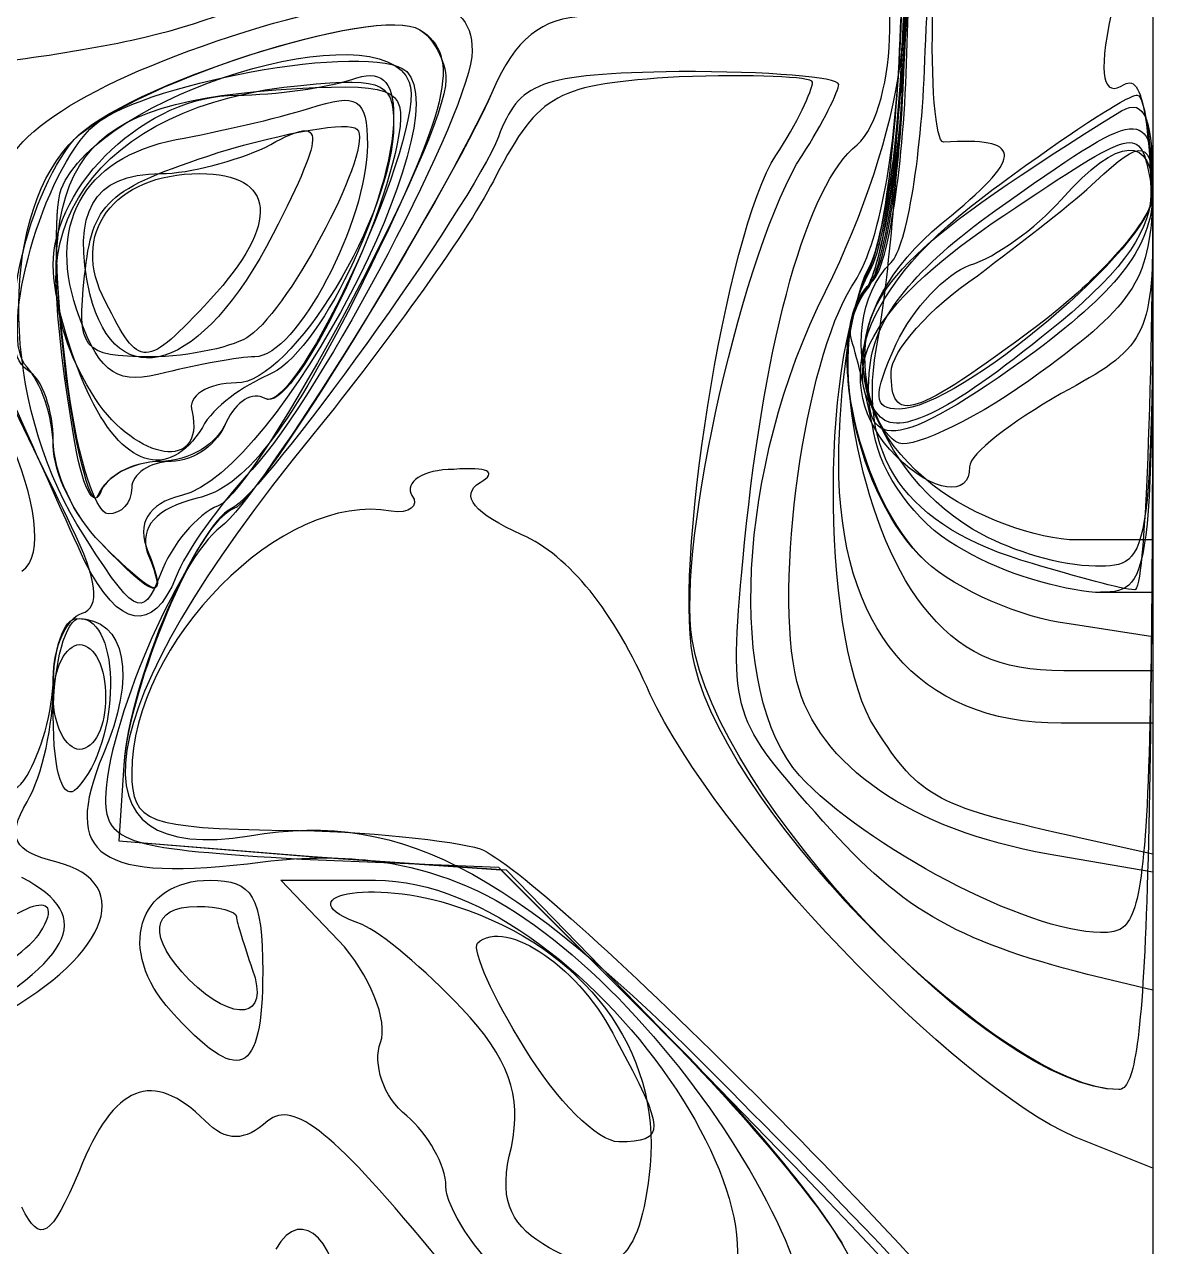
# Model space of a CAD drawing. Extents: x 0 to 1.2, y 0.01 to 1.31.
# Drawn here: x 0.7386 to 1.1885, y 0.4618 to 0.9483 of the extents above; entities that cross this region are included whole.
import ezdxf

# ---------------------------------------------------------------- set-up
doc = ezdxf.new("R2010")
doc.units = 0
doc.header["$MEASUREMENT"] = 0
doc.layers.get('0').update_dxf_attribs({"linetype": 'CONTINUOUS'})

msp = doc.modelspace()

# ---------------------------------------------------------------- linework, layer by layer
at = {"color": 250}
for p, q in [((1.1875, 1.30556), (1.1875, 0.01389)), ((1.1875, 1.30556), (1.1875, 0.49306)), ((1.1875, 1.30556), (1.1875, 0.91493)), ((1.1875, 1.30556), (1.1875, 0.91493)), ((1.1875, 1.30556), (1.1875, 0.56391)), ((0.78125, 0.942), (0.78125, 0.942)), ((0.7781, 0.65348), (0.77604, 0.62326)), ((0.7781, 0.65348), (0.77604, 0.62326)), ((0.77604, 0.62326), (0.85314, 0.61703)), ((0.77604, 0.62326), (0.85211, 0.61703)), ((0.85211, 0.61703), (0.92811, 0.61182)), ((0.85314, 0.61703), (0.93023, 0.61182)), ((0.92811, 0.61182), (0.98958, 0.55035)), ((0.93023, 0.61182), (1.03852, 0.50033)), ((0.74479, 0.58681), (0.74479, 0.58681)), ((0.74479, 0.58681), (0.74479, 0.58681)), ((1.1875, 0.56391), (1.16146, 0.57015)), ((1.1875, 0.49306), (1.15625, 0.50553))]:
    msp.add_line(p, q, dxfattribs=at)
at = {"color": 29}
for p, q in [((1.1875, 1.30556), (1.1875, 0.56391)), ((0.78125, 0.942), (0.78125, 0.942)), ((0.75, 0.68783), (0.75, 0.68783)), ((0.84896, 0.61599), (0.92708, 0.61285)), ((0.92708, 0.61285), (0.98958, 0.55035)), ((1.1875, 0.56391), (1.16146, 0.57015))]:
    msp.add_line(p, q, dxfattribs=at)
at = {"color": 8}
msp.add_line((1.1875, 1.30556), (1.1875, 0.94618), dxfattribs=at)
at = {"color": 39}
for p, q in [((1.1875, 1.30556), (1.1875, 0.94618)), ((0.76248, 0.7347), (0.76248, 0.7347))]:
    msp.add_line(p, q, dxfattribs=at)
at = {"color": 251}
for p, q in [((1.1875, 1.30556), (1.1875, 0.61079)), ((0.75939, 0.74929), (0.75939, 0.74929)), ((0.75, 0.67329), (0.75, 0.67329)), ((1.1875, 0.61079), (1.14583, 0.61806))]:
    msp.add_line(p, q, dxfattribs=at)
at = {"color": 27}
for p, q in [((1.1875, 1.30556), (1.1875, 0.61079)), ((0.76877, 0.74203), (0.76877, 0.74203)), ((1.1875, 0.61079), (1.14583, 0.61806)), ((0.86355, 0.58366), (0.8406, 0.60764)), ((0.8406, 0.60764), (0.87815, 0.60764)), ((0.79688, 0.55556), (0.79688, 0.55556))]:
    msp.add_line(p, q, dxfattribs=at)
at = {"color": 37}
for p, q in [((1.1875, 1.30556), (1.1875, 0.61806)), ((1.1875, 1.30556), (1.1875, 0.67014)), ((0.76877, 0.74203), (0.76877, 0.74203)), ((0.75, 0.68056), (0.75, 0.68056)), ((1.1875, 0.67014), (1.15104, 0.67014)), ((1.1875, 0.61806), (1.1594, 0.62429)), ((0.80414, 0.56803), (0.80414, 0.56803)), ((0.94477, 0.46284), (0.94477, 0.46284))]:
    msp.add_line(p, q, dxfattribs=at)
at = {"color": 252}
for p, q in [((1.1875, 1.30556), (1.1875, 0.67014)), ((1.1875, 1.30556), (1.1875, 0.70454)), ((1.1875, 1.09825), (1.1875, 0.72222)), ((0.75521, 0.81076), (0.75521, 0.81076)), ((0.76356, 0.80241), (0.76356, 0.80241)), ((0.75727, 0.78993), (0.75727, 0.78993)), ((1.11252, 0.73888), (1.11252, 0.73888)), ((1.1875, 0.72222), (1.16461, 0.72222)), ((1.1875, 0.70454), (1.15419, 0.70974)), ((1.1875, 0.67014), (1.15104, 0.67014))]:
    msp.add_line(p, q, dxfattribs=at)
at = {"color": 47}
for p, q in [((1.1875, 1.30556), (1.1875, 0.67014)), ((0.75521, 0.80762), (0.75521, 0.80762)), ((1.1875, 0.67014), (1.15104, 0.67014)), ((0.9375, 0.54096), (0.9375, 0.54096))]:
    msp.add_line(p, q, dxfattribs=at)
at = {"color": 25}
for p, q in [((1.1875, 1.30556), (1.1875, 0.69097)), ((1.1875, 0.69097), (1.15207, 0.69097))]:
    msp.add_line(p, q, dxfattribs=at)
at = {"color": 35}
for p, q in [((1.1875, 1.09722), (1.1875, 0.70454)), ((1.1875, 0.70454), (1.15419, 0.70974))]:
    msp.add_line(p, q, dxfattribs=at)
at = {"color": 9}
for p, q in [((1.1875, 1.08681), (1.1875, 0.90451)), ((1.1875, 1.08681), (1.1875, 0.90451)), ((0.76042, 0.8316), (0.76042, 0.8316)), ((0.76666, 0.79932), (0.76666, 0.79932)), ((1.11252, 0.73888), (1.11252, 0.73888)), ((1.13959, 0.73367), (1.13959, 0.73367))]:
    msp.add_line(p, q, dxfattribs=at)
at = {"color": 253}
for p, q in [((1.1875, 1.08681), (1.1875, 0.90972)), ((0.76248, 0.84825), (0.76248, 0.84825)), ((0.76459, 0.84098), (0.76459, 0.84098)), ((1.1875, 0.83784), (1.1875, 0.74306)), ((1.09999, 0.76492), (1.09999, 0.76492)), ((1.11979, 0.74512), (1.11979, 0.74512)), ((1.1875, 0.74306), (1.15728, 0.74306))]:
    msp.add_line(p, q, dxfattribs=at)
at = {"color": 33}
for p, q in [((0.77083, 0.83784), (0.77083, 0.83784)), ((1.08539, 0.77637), (1.08539, 0.77637))]:
    msp.add_line(p, q, dxfattribs=at)
at = {"color": 254}
for p, q in [((1.08539, 0.82118), (1.08539, 0.82118)), ((1.07498, 0.81283), (1.07498, 0.81283)), ((1.07916, 0.79199), (1.07916, 0.79199)), ((1.08648, 0.78158), (1.08648, 0.78158))]:
    msp.add_line(p, q, dxfattribs=at)
at = {"color": 7}
msp.add_line((1.08333, 0.80973), (1.08333, 0.80973), dxfattribs=at)
at = {"color": 9}
for points in [[(1.08854, 0.93576), (1.09272, 1.02534), (1.12294, 1.08681), (1.16249, 1.08681)], [(1.08957, 0.93679), (1.0906, 0.97949), (1.09581, 1.02013), (1.10314, 1.02745)], [(1.07606, 0.84619), (1.0823, 0.85243), (1.08854, 0.89307), (1.08957, 0.93679)], [(1.07813, 0.82324), (1.0823, 0.84516), (1.08648, 0.89616), (1.08854, 0.93576)], [(0.84169, 0.92329), (0.88021, 0.92741), (0.88542, 0.92638), (0.88542, 0.90869)], [(0.76666, 0.79932), (0.72917, 0.85764), (0.76145, 0.91287), (0.84169, 0.92329)], [(0.85211, 0.91493), (0.87082, 0.92117), (0.875, 0.91911), (0.875, 0.90034)], [(0.79894, 0.90245), (0.81565, 0.90554), (0.83854, 0.91075), (0.85211, 0.91493)], [(0.88542, 0.90869), (0.88542, 0.87223), (0.84478, 0.80556), (0.82292, 0.80556)], [(0.76042, 0.8316), (0.74685, 0.86806), (0.76145, 0.89513), (0.79894, 0.90245)], [(0.875, 0.90034), (0.875, 0.87012), (0.8469, 0.81597), (0.83019, 0.81597)], [(1.1875, 0.90451), (1.1875, 0.72222), (1.1875, 0.72222), (1.16461, 0.72222)], [(1.1875, 0.90451), (1.1875, 0.80453), (1.18435, 0.72222), (1.18023, 0.72325)], [(1.06771, 0.82221), (1.06565, 0.82845), (1.06977, 0.83995), (1.07606, 0.84619)], [(0.79481, 0.80973), (0.77604, 0.80453), (0.76877, 0.8087), (0.76042, 0.8316)], [(1.07709, 0.78266), (1.07395, 0.79829), (1.06977, 0.81597), (1.06771, 0.82221)], [(1.13959, 0.73367), (1.08854, 0.74826), (1.06874, 0.77637), (1.07813, 0.82324)], [(0.83019, 0.81597), (0.82395, 0.81597), (0.80729, 0.81283), (0.79481, 0.80973)], [(0.82292, 0.80556), (0.81147, 0.80556), (0.80311, 0.80035), (0.80523, 0.79411)], [(0.80523, 0.79411), (0.81044, 0.77013), (0.78331, 0.77431), (0.76666, 0.79932)], [(1.11252, 0.73888), (1.09581, 0.74723), (1.08127, 0.76595), (1.07709, 0.78266)], [(1.16461, 0.72222), (1.15104, 0.72325), (1.12815, 0.72949), (1.11252, 0.73888)], [(1.18023, 0.72325), (1.17502, 0.72325), (1.15728, 0.72846), (1.13959, 0.73367)]]:
    msp.add_open_spline(points, degree=3, dxfattribs=at)
at = {"color": 37}
for points in [[(1.07498, 0.85037), (1.08957, 0.87744), (1.09478, 1.04514), (1.08127, 1.04514)], [(1.07395, 0.85037), (1.08127, 0.86182), (1.08648, 0.91178), (1.08751, 0.96078)], [(0.76459, 0.90658), (0.78125, 0.92432), (0.87706, 0.942), (0.89062, 0.92953)], [(0.89062, 0.92953), (0.91146, 0.90869), (0.83957, 0.77013), (0.80105, 0.76074)], [(0.73958, 0.81179), (0.72814, 0.82324), (0.74376, 0.88471), (0.76459, 0.90658)], [(1.07709, 0.66808), (1.05626, 0.69933), (1.05414, 0.81283), (1.07498, 0.85037)], [(1.0625, 0.77431), (1.0625, 0.80349), (1.06771, 0.83784), (1.07395, 0.85037)], [(0.75, 0.78054), (0.75, 0.79199), (0.74479, 0.80659), (0.73958, 0.81179)], [(0.76877, 0.74203), (0.75836, 0.75244), (0.75, 0.77013), (0.75, 0.78054)], [(1.15104, 0.67014), (1.09375, 0.67014), (1.0625, 0.70763), (1.0625, 0.77431)], [(0.80105, 0.76074), (0.78749, 0.75765), (0.78331, 0.74929), (0.78749, 0.73888)], [(0.78749, 0.73888), (0.79584, 0.71804), (0.79167, 0.71908), (0.76877, 0.74203)], [(0.75, 0.68056), (0.75, 0.692), (0.75521, 0.70139), (0.76042, 0.70139)], [(0.76042, 0.70139), (0.76666, 0.70139), (0.77083, 0.692), (0.77083, 0.68056)], [(0.76042, 0.65972), (0.75521, 0.65972), (0.75, 0.66911), (0.75, 0.68056)], [(0.77083, 0.68056), (0.77083, 0.66911), (0.76666, 0.65972), (0.76042, 0.65972)], [(1.1594, 0.62429), (1.10211, 0.63683), (1.09478, 0.63992), (1.07709, 0.66808)], [(0.87294, 0.58995), (0.8406, 0.6014), (0.87706, 0.60867), (0.91043, 0.59722)], [(0.80414, 0.56803), (0.78749, 0.58474), (0.78852, 0.59722), (0.80729, 0.59722)], [(0.80729, 0.59722), (0.81565, 0.59722), (0.82292, 0.59516), (0.82292, 0.59304)], [(0.91043, 0.59722), (0.96148, 0.58057), (0.99164, 0.53993), (0.98752, 0.49409)], [(0.82292, 0.59304), (0.82292, 0.59098), (0.82606, 0.5816), (0.82916, 0.57221)], [(0.91249, 0.55659), (0.89789, 0.57221), (0.88021, 0.58681), (0.87294, 0.58995)], [(0.82916, 0.57221), (0.83648, 0.55241), (0.82189, 0.55035), (0.80414, 0.56803)], [(0.93229, 0.50141), (0.93647, 0.52224), (0.93126, 0.53678), (0.91249, 0.55659)], [(0.94477, 0.46284), (0.93126, 0.47119), (0.92708, 0.48161), (0.93229, 0.50141)], [(0.98752, 0.49409), (0.98334, 0.45454), (0.97293, 0.44618), (0.94477, 0.46284)]]:
    msp.add_open_spline(points, degree=3, dxfattribs=at)
at = {"color": 253}
for points in [[(1.0969, 0.93783), (1.09896, 0.98579), (1.1052, 1.02013), (1.11773, 1.03787)], [(1.10417, 0.90137), (1.10102, 0.90137), (1.09896, 0.92535), (1.09999, 0.95454)], [(1.17084, 0.95242), (1.16564, 0.92741), (1.1677, 0.91911), (1.17605, 0.92432)], [(1.08333, 0.85346), (1.08957, 0.8597), (1.09581, 0.89724), (1.0969, 0.93783)], [(1.17605, 0.92432), (1.18435, 0.92953), (1.1875, 0.90554), (1.1875, 0.83784)], [(0.81565, 0.89724), (0.84272, 0.90554), (0.86773, 0.90972), (0.87082, 0.90658)], [(0.83436, 0.89931), (0.85834, 0.91287), (0.85938, 0.90766), (0.83751, 0.86491)], [(1.1875, 0.90972), (1.1875, 0.73264), (1.1875, 0.73264), (1.16461, 0.73264)], [(0.87082, 0.90658), (0.87815, 0.90034), (0.84478, 0.83578), (0.82812, 0.82433)], [(1.10731, 0.87223), (1.13645, 0.89616), (1.13542, 0.90348), (1.10417, 0.90137)], [(0.76248, 0.84825), (0.76562, 0.87744), (0.77083, 0.88265), (0.81565, 0.89724)], [(0.7927, 0.88889), (0.80414, 0.88889), (0.82292, 0.8941), (0.83436, 0.89931)], [(0.76459, 0.84098), (0.75727, 0.87326), (0.76562, 0.88889), (0.7927, 0.88889)], [(1.09999, 0.76492), (1.06044, 0.79617), (1.06353, 0.83784), (1.10731, 0.87223)], [(0.83751, 0.86491), (0.80935, 0.80973), (0.77501, 0.79932), (0.76459, 0.84098)], [(1.11979, 0.74512), (1.07606, 0.76807), (1.05729, 0.82742), (1.08333, 0.85346)], [(0.78852, 0.81597), (0.76145, 0.81597), (0.75939, 0.81912), (0.76248, 0.84825)], [(0.82812, 0.82433), (0.82292, 0.82015), (0.80414, 0.81597), (0.78852, 0.81597)], [(1.15728, 0.74306), (1.14166, 0.74306), (1.11561, 0.75244), (1.09999, 0.76492)], [(1.16461, 0.73264), (1.15104, 0.73264), (1.13124, 0.73888), (1.11979, 0.74512)]]:
    msp.add_open_spline(points, degree=3, dxfattribs=at)
at = {"color": 25}
for points in [[(1.08854, 0.93262), (1.0906, 0.97428), (1.09478, 1.01704), (1.09896, 1.02745)], [(1.07292, 0.84201), (1.07916, 0.85037), (1.08648, 0.88992), (1.08854, 0.93262)], [(1.09581, 0.71701), (1.07086, 0.74826), (1.05729, 0.82324), (1.07292, 0.84201)], [(1.15207, 0.69097), (1.12603, 0.69097), (1.11041, 0.69824), (1.09581, 0.71701)]]:
    msp.add_open_spline(points, degree=3, dxfattribs=at)
at = {"color": 35}
for points in [[(1.08854, 0.93576), (1.0906, 0.97846), (1.0969, 1.02013), (1.10211, 1.02745)], [(1.07395, 0.84304), (1.08019, 0.85037), (1.08751, 0.89307), (1.08854, 0.93576)], [(1.0969, 0.7347), (1.06977, 0.75971), (1.05626, 0.82221), (1.07395, 0.84304)], [(1.15419, 0.70974), (1.13542, 0.71181), (1.10938, 0.72325), (1.0969, 0.7347)]]:
    msp.add_open_spline(points, degree=3, dxfattribs=at)
at = {"color": 252}
for points in [[(1.08854, 0.93473), (1.0906, 0.97846), (1.09581, 1.02013), (1.10211, 1.02745)], [(1.08854, 0.94097), (1.08957, 0.97949), (1.09478, 1.01704), (1.09896, 1.02431)], [(1.08751, 0.93576), (1.08957, 0.97949), (1.09478, 1.01807), (1.09793, 1.02116)], [(0.75315, 0.88265), (0.76769, 0.92014), (0.88021, 0.95454), (0.89166, 0.92535)], [(1.07395, 0.84928), (1.08019, 0.86079), (1.08648, 0.90245), (1.08854, 0.94097)], [(1.07292, 0.84201), (1.07916, 0.84928), (1.08648, 0.89204), (1.08751, 0.93576)], [(1.07498, 0.84516), (1.08127, 0.8514), (1.08751, 0.89095), (1.08854, 0.93473)], [(0.86876, 0.92638), (0.88021, 0.93056), (0.88542, 0.92638), (0.88542, 0.91178)], [(0.82292, 0.92014), (0.83854, 0.92014), (0.85938, 0.92329), (0.86876, 0.92638)], [(0.89166, 0.92535), (0.89898, 0.90658), (0.8469, 0.79199), (0.83436, 0.79932)], [(0.83854, 0.9222), (0.88542, 0.92535), (0.89062, 0.92329), (0.88748, 0.90451)], [(0.75727, 0.78993), (0.74061, 0.89204), (0.75521, 0.91596), (0.83854, 0.9222)], [(0.75, 0.85243), (0.75, 0.88471), (0.78749, 0.92014), (0.82292, 0.92014)], [(0.88542, 0.91178), (0.88542, 0.87847), (0.8552, 0.81597), (0.83539, 0.8087)], [(0.88748, 0.90451), (0.88124, 0.86599), (0.84478, 0.79308), (0.83436, 0.79932)], [(0.75521, 0.81076), (0.75103, 0.84201), (0.75, 0.87429), (0.75315, 0.88265)], [(0.76356, 0.80241), (0.75624, 0.81803), (0.75, 0.83995), (0.75, 0.85243)], [(1.0625, 0.77431), (1.0625, 0.80349), (1.06771, 0.83784), (1.07395, 0.84928)], [(1.0969, 0.7347), (1.07086, 0.75971), (1.05626, 0.82221), (1.07292, 0.84201)], [(1.06771, 0.82221), (1.06565, 0.82845), (1.06874, 0.83887), (1.07498, 0.84516)], [(1.07709, 0.78266), (1.07395, 0.79829), (1.06977, 0.81597), (1.06771, 0.82221)], [(0.77186, 0.75347), (0.76666, 0.75347), (0.75836, 0.77951), (0.75521, 0.81076)], [(0.83539, 0.8087), (0.82606, 0.80453), (0.81353, 0.79617), (0.80935, 0.78787)], [(0.80935, 0.78787), (0.79584, 0.76595), (0.77707, 0.77224), (0.76356, 0.80241)], [(0.83436, 0.79932), (0.82916, 0.80241), (0.82292, 0.79829), (0.81874, 0.78993)], [(0.83436, 0.79932), (0.82916, 0.80241), (0.82292, 0.79829), (0.81874, 0.78993)], [(0.76877, 0.76183), (0.76562, 0.7545), (0.76042, 0.76704), (0.75727, 0.78993)], [(0.81874, 0.78993), (0.81565, 0.78158), (0.80414, 0.77431), (0.7927, 0.77431)], [(0.81874, 0.78993), (0.81565, 0.78158), (0.80626, 0.77431), (0.79688, 0.77431)], [(1.11252, 0.73888), (1.09581, 0.74723), (1.08127, 0.76595), (1.07709, 0.78266)], [(0.7927, 0.77431), (0.78125, 0.77431), (0.77083, 0.76807), (0.76877, 0.76183)], [(0.79688, 0.77431), (0.78852, 0.77431), (0.78125, 0.7691), (0.78125, 0.76389)], [(1.15104, 0.67014), (1.09375, 0.67014), (1.0625, 0.70763), (1.0625, 0.77431)], [(0.78125, 0.76389), (0.78125, 0.75765), (0.77707, 0.75347), (0.77186, 0.75347)], [(1.15419, 0.70974), (1.13542, 0.71181), (1.10938, 0.72325), (1.0969, 0.7347)], [(1.16461, 0.72222), (1.15104, 0.72325), (1.12815, 0.72949), (1.11252, 0.73888)]]:
    msp.add_open_spline(points, degree=3, dxfattribs=at)
at = {"color": 47}
for points in [[(1.08854, 0.94097), (1.08957, 0.97949), (1.09478, 1.01704), (1.09896, 1.02431)], [(0.75315, 0.88265), (0.76769, 0.92014), (0.88021, 0.95454), (0.89166, 0.92535)], [(1.07395, 0.84928), (1.08019, 0.86079), (1.08648, 0.90245), (1.08854, 0.94097)], [(0.89166, 0.92535), (0.89898, 0.90658), (0.8469, 0.79199), (0.83436, 0.79932)], [(0.75521, 0.80762), (0.75103, 0.84098), (0.75, 0.87429), (0.75315, 0.88265)], [(1.0625, 0.77431), (1.0625, 0.80349), (1.06771, 0.83784), (1.07395, 0.84928)], [(0.76769, 0.76074), (0.76562, 0.7545), (0.75939, 0.77534), (0.75521, 0.80762)], [(0.83436, 0.79932), (0.82916, 0.80241), (0.82292, 0.79829), (0.81874, 0.78993)], [(0.81874, 0.78993), (0.81565, 0.78158), (0.80414, 0.77431), (0.7927, 0.77431)], [(0.7927, 0.77431), (0.78125, 0.77431), (0.77083, 0.76807), (0.76769, 0.76074)], [(1.15104, 0.67014), (1.09375, 0.67014), (1.0625, 0.70763), (1.0625, 0.77431)], [(0.91873, 0.58263), (0.93023, 0.59304), (0.96039, 0.57221), (0.97396, 0.54411)], [(0.9375, 0.54096), (0.92502, 0.56076), (0.91667, 0.57954), (0.91873, 0.58263)], [(0.97499, 0.50347), (0.96669, 0.50347), (0.94998, 0.52013), (0.9375, 0.54096)], [(0.97396, 0.54411), (0.99376, 0.50765), (0.99376, 0.50347), (0.97499, 0.50347)]]:
    msp.add_open_spline(points, degree=3, dxfattribs=at)
at = {"color": 8}
for points in [[(1.05729, 0.84201), (1.08854, 0.90554), (1.09793, 0.96805), (1.07916, 0.99512)], [(1.1875, 0.94618), (1.1875, 0.59098), (1.1875, 0.58681), (1.16667, 0.58681)], [(1.04688, 0.64931), (1.01769, 0.68159), (1.02186, 0.77224), (1.05729, 0.84201)], [(1.16667, 0.58681), (1.13748, 0.58681), (1.07292, 0.6212), (1.04688, 0.64931)]]:
    msp.add_open_spline(points, degree=3, dxfattribs=at)
at = {"color": 39}
for points in [[(1.05729, 0.84201), (1.08854, 0.90554), (1.09793, 0.96805), (1.07916, 0.99512)], [(0.8323, 0.94721), (0.89062, 0.96387), (0.91667, 0.96181), (0.91667, 0.93783)], [(0.72917, 0.88368), (0.72917, 0.90451), (0.76769, 0.92741), (0.8323, 0.94721)], [(1.1875, 0.94618), (1.1875, 0.59098), (1.1875, 0.58681), (1.16667, 0.58681)], [(0.91667, 0.93783), (0.91667, 0.91493), (0.85623, 0.80035), (0.82916, 0.77116)], [(1.04688, 0.64931), (1.01769, 0.68159), (1.02186, 0.77224), (1.05729, 0.84201)], [(0.76248, 0.7347), (0.75624, 0.74826), (0.74376, 0.77637), (0.73438, 0.7972)], [(0.82916, 0.77116), (0.81668, 0.75765), (0.80208, 0.73785), (0.79894, 0.72846)], [(0.79894, 0.72846), (0.78961, 0.70557), (0.77604, 0.70763), (0.76248, 0.7347)], [(0.75, 0.68473), (0.75, 0.69933), (0.75418, 0.71181), (0.75939, 0.71181)], [(0.75939, 0.71181), (0.77919, 0.71181), (0.78331, 0.68891), (0.7698, 0.65766)], [(0.73958, 0.63889), (0.74582, 0.64931), (0.75, 0.67014), (0.75, 0.68473)], [(0.7698, 0.65766), (0.75315, 0.61703), (0.76769, 0.60661), (0.83333, 0.61491)], [(1.16667, 0.58681), (1.13748, 0.58681), (1.07292, 0.6212), (1.04688, 0.64931)], [(0.75103, 0.61491), (0.73438, 0.61909), (0.73123, 0.62429), (0.73958, 0.63889)], [(0.83333, 0.61491), (0.86773, 0.61909), (0.89377, 0.61491), (0.91873, 0.60346)], [(0.72396, 0.55138), (0.77083, 0.57536), (0.7844, 0.60661), (0.75103, 0.61491)], [(0.91873, 0.60346), (0.99897, 0.56494), (1.08957, 0.40972), (1.03228, 0.40972)], [(0.81044, 0.51183), (0.78961, 0.53266), (0.77398, 0.52637), (0.76042, 0.49202)], [(0.90419, 0.45557), (0.86144, 0.50765), (0.84581, 0.52013), (0.83539, 0.51183)], [(0.83539, 0.51183), (0.82606, 0.50347), (0.81874, 0.50347), (0.81044, 0.51183)], [(0.76042, 0.49202), (0.74897, 0.46495), (0.74479, 0.46284), (0.73752, 0.47743)]]:
    msp.add_open_spline(points, degree=3, dxfattribs=at)
at = {"color": 250}
for points in [[(1.06977, 0.90034), (1.08648, 0.91493), (1.08751, 0.97949), (1.07086, 0.9847)], [(0.78125, 0.942), (0.80935, 0.94824), (0.83333, 0.95763), (0.83333, 0.96181)], [(0.96148, 0.95139), (0.94477, 0.95139), (0.93332, 0.942), (0.92502, 0.9222)], [(0.69065, 0.93056), (0.71148, 0.93056), (0.75206, 0.93576), (0.78125, 0.942)], [(0.99897, 0.92953), (0.94271, 0.92849), (0.93544, 0.92535), (0.92708, 0.90348)], [(1.0625, 0.92432), (1.0625, 0.92741), (1.0344, 0.92953), (0.99897, 0.92953)], [(0.99897, 0.92741), (0.94998, 0.92432), (0.94374, 0.92117), (0.92605, 0.88786)], [(1.05208, 0.92535), (1.05208, 0.92741), (1.0281, 0.92849), (0.99897, 0.92741)], [(1.03749, 0.89616), (1.04584, 0.90869), (1.05208, 0.9222), (1.05208, 0.92535)], [(1.04791, 0.89616), (1.05626, 0.90869), (1.0625, 0.9222), (1.0625, 0.92432)], [(0.92502, 0.9222), (0.90522, 0.87847), (0.8323, 0.75868), (0.82189, 0.75553)], [(1.1875, 0.91493), (1.1875, 0.59408), (1.18544, 0.52431), (1.17394, 0.52431)], [(1.1875, 0.91493), (1.1875, 0.59408), (1.18544, 0.52431), (1.17394, 0.52431)], [(0.92708, 0.90348), (0.91667, 0.87641), (0.83333, 0.76074), (0.82086, 0.75553)], [(1.02501, 0.74203), (1.03331, 0.82433), (1.05002, 0.88471), (1.06977, 0.90034)], [(1.00521, 0.69303), (0.99582, 0.72846), (1.01769, 0.86599), (1.03749, 0.89616)], [(1.00418, 0.70345), (0.99794, 0.74203), (1.02501, 0.86079), (1.04791, 0.89616)], [(0.92605, 0.88786), (0.91667, 0.86806), (0.88336, 0.82221), (0.85314, 0.78472)], [(0.73752, 0.73058), (0.75624, 0.74306), (0.71978, 0.82639), (0.69586, 0.82639)], [(0.73752, 0.73058), (0.75624, 0.74306), (0.71978, 0.82639), (0.69586, 0.82639)], [(0.85314, 0.78472), (0.76356, 0.67535), (0.75418, 0.61285), (0.82812, 0.62533)], [(0.9094, 0.77116), (0.89686, 0.77116), (0.88959, 0.76595), (0.89269, 0.76074)], [(0.91981, 0.76595), (0.92708, 0.77013), (0.92291, 0.77224), (0.9094, 0.77116)], [(0.93647, 0.74512), (0.9177, 0.75347), (0.91146, 0.76074), (0.91981, 0.76595)], [(0.88439, 0.7545), (0.84169, 0.76286), (0.78125, 0.70242), (0.78125, 0.65034)], [(0.89269, 0.76074), (0.89583, 0.75662), (0.89166, 0.75347), (0.88439, 0.7545)], [(0.82086, 0.75553), (0.80729, 0.74929), (0.78022, 0.68473), (0.7781, 0.65348)], [(0.82189, 0.75553), (0.80729, 0.75033), (0.78022, 0.68679), (0.7781, 0.65348)], [(0.98752, 0.68159), (0.97293, 0.71495), (0.95519, 0.73682), (0.93647, 0.74512)], [(1.05311, 0.63471), (1.01877, 0.67329), (1.01877, 0.67535), (1.02501, 0.74203)], [(1.17394, 0.52431), (1.12397, 0.52431), (1.01356, 0.64095), (1.00418, 0.70345)], [(1.17394, 0.52431), (1.12815, 0.52431), (1.0198, 0.63265), (1.00521, 0.69303)], [(1.15625, 0.50553), (1.10834, 0.52637), (1.01356, 0.62533), (0.98752, 0.68159)], [(0.78125, 0.65034), (0.78125, 0.63053), (0.78749, 0.62847), (0.84169, 0.62744)], [(0.82812, 0.62533), (0.89062, 0.63574), (0.93544, 0.61079), (1.0281, 0.51492)], [(1.16146, 0.57015), (1.10834, 0.58366), (1.08648, 0.59619), (1.05311, 0.63471)], [(0.84169, 0.62744), (0.87397, 0.62744), (0.9094, 0.62326), (0.91981, 0.62012)], [(0.91981, 0.62012), (0.94586, 0.6097), (1.09896, 0.4566), (1.14686, 0.39307)], [(0.74479, 0.58681), (0.75727, 0.60661), (0.73231, 0.59722), (0.71251, 0.57536)], [(0.74479, 0.58681), (0.75727, 0.60661), (0.73231, 0.59722), (0.71251, 0.57536)], [(0.7156, 0.56494), (0.72814, 0.57118), (0.74164, 0.5816), (0.74479, 0.58681)], [(0.7156, 0.56494), (0.72814, 0.57118), (0.74164, 0.5816), (0.74479, 0.58681)], [(0.98958, 0.55035), (1.02398, 0.51704), (1.05832, 0.47537), (1.06668, 0.45763)], [(1.0281, 0.51492), (1.07709, 0.46598), (1.12397, 0.41493), (1.13227, 0.40245)], [(1.03852, 0.50033), (1.15001, 0.38574), (1.16667, 0.35346), (1.11458, 0.3514)], [(0.86458, 0.4337), (0.86458, 0.46284), (0.84896, 0.47949), (0.83854, 0.46077)], [(0.85417, 0.4222), (0.85417, 0.45866), (0.85211, 0.46284), (0.83854, 0.45139)]]:
    msp.add_open_spline(points, degree=3, dxfattribs=at)
at = {"color": 29}
for points in [[(1.06977, 0.90034), (1.08648, 0.91493), (1.08751, 0.97949), (1.07086, 0.9847)], [(0.78125, 0.942), (0.80935, 0.94824), (0.83333, 0.95763), (0.83333, 0.96181)], [(0.96148, 0.95139), (0.94477, 0.95139), (0.93332, 0.942), (0.92502, 0.9222)], [(0.69065, 0.93056), (0.71148, 0.93056), (0.75206, 0.93576), (0.78125, 0.942)], [(0.92502, 0.9222), (0.90522, 0.87744), (0.8323, 0.75971), (0.81668, 0.74826)], [(1.02501, 0.74203), (1.03331, 0.82433), (1.05002, 0.88471), (1.06977, 0.90034)], [(0.75727, 0.74826), (0.74897, 0.76595), (0.73541, 0.79308), (0.72814, 0.8087)], [(0.76145, 0.71387), (0.76877, 0.71598), (0.76769, 0.72743), (0.75727, 0.74826)], [(0.81668, 0.74826), (0.80002, 0.73579), (0.77083, 0.66808), (0.77083, 0.63992)], [(1.05311, 0.63471), (1.01877, 0.67329), (1.01877, 0.67535), (1.02501, 0.74203)], [(0.75, 0.68783), (0.75, 0.70036), (0.75521, 0.71181), (0.76145, 0.71387)], [(0.73958, 0.64931), (0.74479, 0.65766), (0.75, 0.67535), (0.75, 0.68783)], [(0.72917, 0.6722), (0.72917, 0.6441), (0.73231, 0.63786), (0.73958, 0.64931)], [(0.77083, 0.63992), (0.77083, 0.62223), (0.78022, 0.62012), (0.84896, 0.61599)], [(1.16146, 0.57015), (1.10834, 0.58366), (1.08648, 0.59619), (1.05311, 0.63471)], [(0.70312, 0.54514), (0.75836, 0.57536), (0.76769, 0.59304), (0.73752, 0.60867)], [(0.98958, 0.55035), (1.02289, 0.51704), (1.05832, 0.47537), (1.06668, 0.45763)], [(0.86458, 0.4337), (0.86458, 0.46284), (0.84896, 0.47949), (0.83854, 0.46077)]]:
    msp.add_open_spline(points, degree=3, dxfattribs=at)
at = {"color": 251}
for points in [[(0.75624, 0.90034), (0.77604, 0.92329), (0.87918, 0.9566), (0.89583, 0.94618)], [(1.06771, 0.84408), (1.07916, 0.86079), (1.08539, 0.89724), (1.08751, 0.95139)], [(0.89583, 0.94618), (0.90104, 0.94303), (0.90625, 0.9337), (0.90625, 0.92638)], [(0.90625, 0.92638), (0.90625, 0.90245), (0.83127, 0.76286), (0.81565, 0.75662)], [(0.75939, 0.74929), (0.7302, 0.79829), (0.72814, 0.86909), (0.75624, 0.90034)], [(1.04584, 0.68679), (1.03646, 0.72537), (1.04894, 0.81391), (1.06771, 0.84408)], [(0.81565, 0.75662), (0.80729, 0.75347), (0.79688, 0.74099), (0.7927, 0.72949)], [(0.7927, 0.72949), (0.78543, 0.71078), (0.78228, 0.71284), (0.75939, 0.74929)], [(0.75, 0.67329), (0.75, 0.69412), (0.75521, 0.71181), (0.76042, 0.71181)], [(0.76042, 0.71181), (0.77707, 0.71181), (0.77707, 0.66287), (0.75939, 0.6441)], [(1.14583, 0.61806), (1.09169, 0.62744), (1.05414, 0.65348), (1.04584, 0.68679)], [(0.75939, 0.6441), (0.75418, 0.63889), (0.75, 0.64931), (0.75, 0.67329)]]:
    msp.add_open_spline(points, degree=3, dxfattribs=at)
at = {"color": 27}
for points in [[(0.75836, 0.90245), (0.77707, 0.92329), (0.87918, 0.9566), (0.89583, 0.94618)], [(1.06771, 0.84408), (1.07916, 0.86079), (1.08539, 0.89724), (1.08751, 0.95139)], [(0.89583, 0.94618), (0.91249, 0.93576), (0.90831, 0.91596), (0.86979, 0.83887)], [(0.73958, 0.81076), (0.72602, 0.81912), (0.73855, 0.8795), (0.75836, 0.90245)], [(1.04584, 0.68679), (1.03646, 0.72537), (1.04894, 0.81391), (1.06771, 0.84408)], [(0.86979, 0.83887), (0.84272, 0.78575), (0.82606, 0.76389), (0.80729, 0.75971)], [(0.75, 0.78266), (0.75, 0.79411), (0.74582, 0.80762), (0.73958, 0.81076)], [(0.76877, 0.74203), (0.75836, 0.75244), (0.75, 0.77013), (0.75, 0.78266)], [(0.80729, 0.75971), (0.79064, 0.75553), (0.7844, 0.74826), (0.78749, 0.73785)], [(0.78749, 0.73785), (0.79584, 0.71804), (0.79064, 0.71908), (0.76877, 0.74203)], [(1.14583, 0.61806), (1.09169, 0.62744), (1.05414, 0.65348), (1.04584, 0.68679)], [(0.79688, 0.55556), (0.77501, 0.57954), (0.78331, 0.60764), (0.8125, 0.60764)], [(0.8125, 0.60764), (0.82916, 0.60764), (0.83333, 0.6014), (0.83333, 0.57118)], [(0.87815, 0.60764), (0.96457, 0.60764), (1.07086, 0.44618), (0.99794, 0.42638)], [(0.88021, 0.54308), (0.88336, 0.55138), (0.87603, 0.57015), (0.86355, 0.58366)], [(0.83333, 0.57118), (0.83333, 0.52951), (0.82395, 0.52534), (0.79688, 0.55556)], [(0.89062, 0.51389), (0.88124, 0.52116), (0.87706, 0.53472), (0.88021, 0.54308)], [(0.90625, 0.48579), (0.90625, 0.49409), (0.89898, 0.50662), (0.89062, 0.51389)], [(0.93229, 0.44618), (0.9177, 0.45974), (0.90625, 0.47743), (0.90625, 0.48579)]]:
    msp.add_open_spline(points, degree=3, dxfattribs=at)
at = {"color": 33}
for points in [[(1.12397, 0.88265), (1.15207, 0.90348), (1.17708, 0.92014), (1.18126, 0.92014)], [(1.18126, 0.92014), (1.18435, 0.92014), (1.1875, 0.89828), (1.1875, 0.87012)], [(0.77083, 0.83784), (0.75624, 0.86491), (0.77398, 0.88889), (0.80832, 0.88889)], [(0.80832, 0.88889), (0.83854, 0.88889), (0.8406, 0.86909), (0.8125, 0.83887)], [(1.08539, 0.77637), (1.05729, 0.80453), (1.07086, 0.84408), (1.12397, 0.88265)], [(1.1875, 0.87012), (1.1875, 0.82433), (1.18435, 0.81912), (1.15104, 0.80138)], [(0.8125, 0.83887), (0.78646, 0.81076), (0.7844, 0.81076), (0.77083, 0.83784)], [(1.15104, 0.80138), (1.13124, 0.78993), (1.11458, 0.77745), (1.11458, 0.77224)], [(1.11458, 0.77224), (1.11458, 0.75971), (1.09999, 0.76183), (1.08539, 0.77637)]]:
    msp.add_open_spline(points, degree=3, dxfattribs=at)
at = {"color": 254}
for points in [[(1.125, 0.87429), (1.18332, 0.91596), (1.1875, 0.91699), (1.1875, 0.88053)], [(1.17502, 0.9139), (1.18435, 0.91911), (1.1875, 0.91075), (1.1875, 0.88162)], [(1.07292, 0.81597), (1.07292, 0.84408), (1.09272, 0.86285), (1.17502, 0.9139)], [(1.12815, 0.87223), (1.18126, 0.90766), (1.18229, 0.90869), (1.18647, 0.88574)], [(1.15104, 0.87847), (1.17394, 0.90451), (1.1875, 0.90451), (1.1875, 0.88053)], [(1.18647, 0.88574), (1.18853, 0.87012), (1.17914, 0.85449), (1.15522, 0.83366)], [(1.1875, 0.88053), (1.1875, 0.86079), (1.11041, 0.79514), (1.08648, 0.79514)], [(1.1875, 0.88053), (1.18647, 0.8597), (1.17502, 0.84408), (1.14063, 0.81803)], [(1.1875, 0.88162), (1.18647, 0.84722), (1.18126, 0.83784), (1.14269, 0.80973)], [(1.11458, 0.85243), (1.125, 0.85558), (1.14063, 0.86703), (1.15104, 0.87847)], [(1.07916, 0.79199), (1.06044, 0.81076), (1.07813, 0.83887), (1.12815, 0.87223)], [(1.07498, 0.81283), (1.07709, 0.8316), (1.09272, 0.8514), (1.125, 0.87429)], [(1.08539, 0.82118), (1.09169, 0.83474), (1.1052, 0.84928), (1.11458, 0.85243)], [(1.15522, 0.83366), (1.11041, 0.79617), (1.08751, 0.78369), (1.07916, 0.79199)], [(1.14063, 0.81803), (1.08436, 0.77745), (1.07086, 0.77637), (1.07498, 0.81283)], [(1.08648, 0.79514), (1.07606, 0.79514), (1.07606, 0.80035), (1.08539, 0.82118)], [(1.08648, 0.78158), (1.07916, 0.78472), (1.07292, 0.79932), (1.07292, 0.81597)], [(1.14269, 0.80973), (1.11876, 0.79199), (1.09272, 0.77951), (1.08648, 0.78158)]]:
    msp.add_open_spline(points, degree=3, dxfattribs=at)
at = {"color": 7}
for points in [[(1.16461, 0.88574), (1.18332, 0.90348), (1.1875, 0.90245), (1.1875, 0.88053)], [(1.11773, 0.84825), (1.13542, 0.86182), (1.15728, 0.87847), (1.16461, 0.88574)], [(1.1875, 0.88053), (1.1875, 0.8712), (1.16667, 0.84722), (1.14166, 0.82845)], [(1.08333, 0.80973), (1.08333, 0.81803), (1.09896, 0.83578), (1.11773, 0.84825)], [(1.14166, 0.82845), (1.09169, 0.79096), (1.08333, 0.7889), (1.08333, 0.80973)]]:
    msp.add_open_spline(points, degree=3, dxfattribs=at)

doc.saveas('drawing.dxf')
